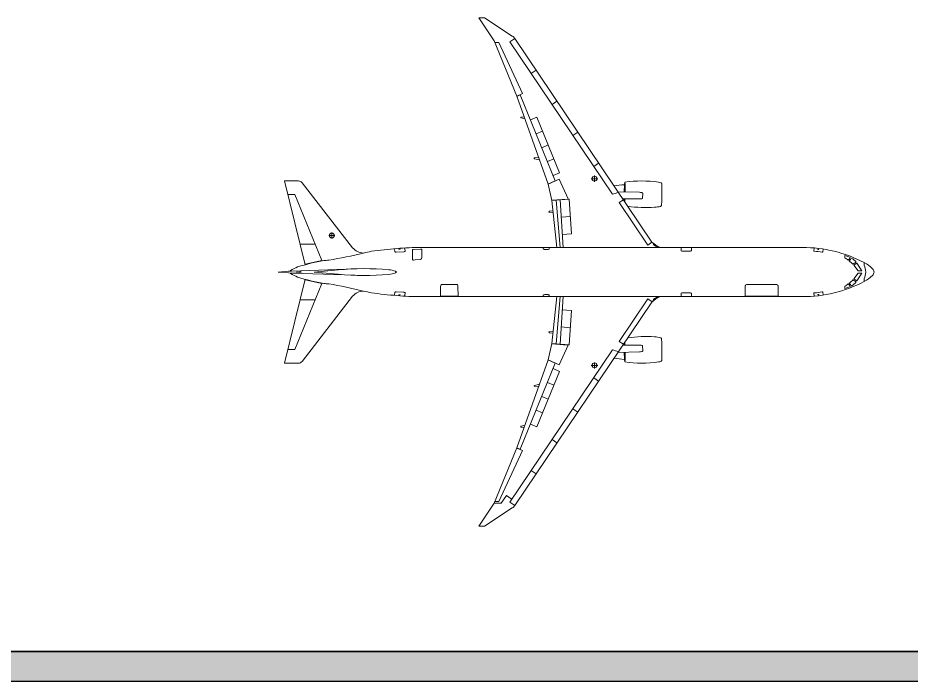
# Model space of a CAD drawing. Header units: millimetres. Extents: x 55820 to 273946, y 267258 to 385604.
# Drawn here: x 117381 to 169851, y 267258 to 306188 of the extents above; entities that cross this region are included whole.
import ezdxf

# ---------------------------------------------------------------- set-up
doc = ezdxf.new("R2010")
doc.units = ezdxf.units.MM
doc.layers.add('www.cad-blocks.net', color=7, linetype='Continuous')

# ---------------------------------------------------------------- blocks, each defined once
blk = doc.blocks.new('A$C031A2196')
at = {"linetype": 'Continuous', "lineweight": 15}
for p, q in [((22886, 29836), (21246, 28766)), ((22315, 28493), (23219, 29836)), ((23219, 29836), (22886, 29836)), ((21099, 28624), (13053, 16677)), ((15362, 19483), (21387, 28429)), ((20650, 25397), (22045, 28394)), ((20980, 25235), (22315, 28493)), ((21099, 28624), (21103, 28630)), ((21099, 28624), (21387, 28429)), ((21593, 28040), (21896, 28493)), ((21896, 28493), (22315, 28493)), ((22045, 28394), (22274, 28394)), ((21310, 28231), (21593, 28040)), ((19849, 26768), (20137, 26573)), ((18724, 20271), (20789, 25315)), ((20980, 25235), (19148, 20071)), ((20650, 25397), (20986, 25249)), ((20789, 25315), (20979, 25231)), ((18625, 24951), (18913, 24756)), ((18465, 20748), (19798, 24003)), ((20187, 23844), (19798, 24003)), ((20729, 23967), (20512, 23915)), ((20725, 24015), (20555, 24035)), ((17401, 23134), (17690, 22939)), ((19853, 23030), (19465, 23190)), ((19520, 22216), (19131, 22376)), ((19187, 21402), (18798, 21562)), ((19949, 21569), (19655, 21501)), ((19946, 21614), (19705, 21640)), ((16178, 21317), (16466, 21122)), ((16418, 20220), (16418, 20585)), ((18854, 20588), (18465, 20748)), ((16223, 20396), (16607, 20396)), ((18496, 20359), (17966, 19220)), ((18496, 20359), (19148, 20071)), ((18724, 20271), (19152, 20081)), ((19148, 20071), (18927, 19120)), ((33597, 20162), (30625, 16338)), ((33406, 15346), (34625, 20270)), ((33816, 20270), (33809, 20270)), ((33823, 20270), (33816, 20270)), ((33823, 20270), (34625, 20270)), ((13586, 19543), (13591, 19255)), ((15045, 19635), (13778, 19598)), ((32441, 15592), (34017, 19470)), ((34017, 19470), (34427, 19470)), ((13283, 16499), (14964, 18996)), ((14758, 19209), (13858, 19209)), ((14629, 19208), (14637, 19029)), ((14677, 19208), (14676, 19088)), ((14724, 19158), (14964, 18996)), ((17771, 17170), (17902, 19198)), ((17902, 19198), (18929, 19120)), ((17966, 19220), (18005, 19201)), ((18005, 19201), (18930, 19131)), ((18264, 16363), (18444, 19157)), ((18432, 16363), (18676, 19139)), ((18927, 19120), (18628, 16363)), ((19070, 18426), (18849, 18401)), ((19070, 18482), (18860, 18506)), ((17836, 18184), (18378, 18143)), ((17771, 17170), (18313, 17129)), ((3543, 16171), (3524, 16321)), ((26606, 16363), (4210, 16357)), ((5629, 15764), (5629, 16318)), ((7498, 16331), (5701, 16331)), ((7570, 15764), (7570, 16318)), ((10725, 16188), (10725, 16361)), ((11333, 16188), (11333, 16361)), ((13038, 16664), (13283, 16499)), ((19078, 16279), (19078, 16361)), ((19426, 16279), (19426, 16361)), ((24437, 15760), (24433, 16328)), ((24506, 16339), (25382, 16339)), ((25455, 16328), (25458, 15761)), ((27580, 16333), (27540, 16160)), ((27835, 16272), (27840, 16277)), ((27840, 16267), (27835, 16272)), ((27840, 16277), (27855, 16279)), ((27855, 16262), (27840, 16267)), ((27855, 16279), (27873, 16279)), ((27873, 16279), (27890, 16276)), ((27890, 16276), (27903, 16272)), ((27903, 16272), (27907, 16268)), ((27907, 16268), (27904, 16264)), ((28188, 16286), (28173, 16244)), ((32834, 16559), (33707, 16559)), ((1710, 15751), (1710, 15887)), ((2999, 16101), (2980, 16252)), ((11246, 16136), (10812, 16136)), ((19161, 16244), (19343, 16244)), ((27612, 16108), (28074, 16084)), ((27874, 16260), (27855, 16262)), ((27894, 16261), (27874, 16260)), ((27904, 16264), (27894, 16261)), ((28100, 16086), (28074, 16084)), ((28173, 16244), (28146, 16118)), ((580, 15311), (580, 15472)), ((715, 14981), (1003, 15429)), ((939, 14981), (1182, 15312)), ((1182, 15312), (1003, 15429)), ((1046, 15502), (1234, 15375)), ((5701, 15656), (7498, 15656)), ((24509, 15653), (25386, 15652)), ((32441, 15592), (33413, 15375)), ((32563, 15542), (32562, 15543)), ((939, 14981), (715, 14981)), ((715, 14854), (1003, 14406)), ((939, 14854), (715, 14854)), ((939, 14854), (1182, 14524)), ((34219, 14977), (30473, 15109)), ((34219, 14858), (30473, 14726)), ((32880, 14918), (31477, 15044)), ((32880, 14918), (31477, 14791)), ((34275, 15013), (34275, 14976)), ((34275, 14823), (34275, 14860)), ((35000, 14918), (34391, 14968)), ((35000, 14918), (34391, 14868)), ((580, 14524), (580, 14364)), ((1182, 14524), (1003, 14406)), ((1046, 14334), (1234, 14461)), ((1047, 14333), (1046, 14335)), ((26602, 14160), (26613, 14171)), ((26613, 14171), (26628, 14180)), ((26628, 14180), (26644, 14184)), ((26644, 14184), (26952, 14207)), ((26952, 14207), (27050, 14218)), ((27050, 14218), (27064, 14217)), ((27064, 14217), (27075, 14212)), ((27075, 14212), (27085, 14205)), ((27085, 14205), (27094, 14194)), ((27094, 14194), (27102, 14182)), ((27102, 14182), (27113, 14148)), ((32441, 14243), (33413, 14461)), ((32441, 14243), (34017, 10366)), ((33126, 14418), (33126, 14418)), ((33406, 14490), (34625, 9565)), ((1401, 14062), (1401, 14062)), ((1710, 14084), (1710, 13949)), ((2999, 13734), (2980, 13584)), ((3543, 13665), (3524, 13515)), ((10725, 13648), (10725, 13475)), ((11246, 13700), (10812, 13700)), ((11333, 13648), (11333, 13475)), ((26566, 14062), (26569, 14093)), ((26566, 13595), (26566, 14062)), ((26569, 14093), (26579, 14123)), ((26579, 14123), (26593, 14149)), ((26593, 14149), (26602, 14160)), ((27113, 14148), (27117, 14113)), ((27117, 14113), (27117, 13624)), ((27580, 13503), (27540, 13676)), ((27612, 13728), (28074, 13751)), ((28100, 13750), (28074, 13751)), ((28173, 13592), (28146, 13717)), ((4210, 13479), (26595, 13473)), ((10725, 13485), (10725, 13475)), ((11333, 13485), (11333, 13475)), ((13042, 13174), (13283, 13337)), ((21099, 1212), (13053, 13159)), ((13283, 13337), (14964, 10840)), ((18263, 13475), (18444, 10679)), ((18432, 13475), (18676, 10697)), ((18927, 10716), (18627, 13475)), ((19078, 13557), (19078, 13475)), ((19161, 13591), (19343, 13591)), ((19426, 13557), (19426, 13475)), ((26568, 13589), (26566, 13595)), ((26570, 13586), (26568, 13589)), ((26576, 13582), (26570, 13586)), ((26591, 13575), (26576, 13582)), ((26613, 13572), (26591, 13575)), ((26638, 13571), (26613, 13572)), ((26638, 13571), (27043, 13589)), ((27072, 13593), (27043, 13589)), ((27096, 13601), (27072, 13593)), ((27111, 13612), (27096, 13601)), ((27117, 13624), (27111, 13612)), ((27840, 13569), (27835, 13563)), ((27835, 13563), (27840, 13559)), ((27855, 13573), (27840, 13569)), ((27840, 13559), (27855, 13557)), ((27874, 13576), (27855, 13573)), ((27855, 13557), (27873, 13557)), ((27873, 13557), (27890, 13560)), ((27894, 13575), (27874, 13576)), ((27890, 13560), (27903, 13564)), ((27904, 13572), (27894, 13575)), ((27903, 13564), (27907, 13568)), ((27907, 13568), (27904, 13572)), ((28188, 13550), (28173, 13592)), ((33597, 9673), (30625, 13498)), ((32834, 13276), (33707, 13276)), ((17771, 12666), (18313, 12707)), ((17771, 12666), (17902, 10638)), ((31679, 12777), (32024, 12777)), ((31847, 12944), (31847, 12604)), ((17836, 11652), (18378, 11693)), ((19070, 11410), (18849, 11435)), ((19070, 11353), (18860, 11329)), ((13586, 10293), (13591, 10581)), ((14758, 10627), (13858, 10627)), ((14629, 10628), (14637, 10807)), ((14677, 10627), (14676, 10748)), ((14724, 10677), (14964, 10840)), ((17902, 10638), (18929, 10716)), ((17966, 10616), (18005, 10635)), ((18496, 9476), (17966, 10616)), ((18005, 10635), (18930, 10705)), ((19148, 9764), (18927, 10716)), ((15045, 10201), (13778, 10238)), ((15362, 10352), (21387, 1407)), ((34017, 10366), (34427, 10366)), ((16418, 9616), (16418, 9251)), ((19148, 9764), (18496, 9476)), ((18496, 9476), (19148, 9764)), ((18724, 9565), (19152, 9754)), ((18724, 9565), (20789, 4521)), ((20980, 4601), (19148, 9764)), ((33603, 9666), (33597, 9673)), ((33809, 9566), (34625, 9565)), ((16223, 9440), (16607, 9440)), ((18854, 9248), (18465, 9088)), ((18465, 9088), (19798, 5832)), ((16178, 8519), (16466, 8714)), ((19187, 8434), (18798, 8274)), ((19949, 8267), (19655, 8335)), ((19946, 8221), (19704, 8196)), ((19520, 7620), (19131, 7460)), ((17401, 6702), (17690, 6897)), ((19853, 6806), (19465, 6646)), ((20187, 5992), (19798, 5832)), ((20729, 5869), (20512, 5920)), ((20725, 5821), (20554, 5801)), ((18625, 4885), (18913, 5080)), ((20650, 4438), (20986, 4587)), ((20650, 4438), (22045, 1442)), ((20789, 4521), (20979, 4605)), ((20980, 4601), (22315, 1343)), ((19849, 3068), (20137, 3263)), ((21099, 1212), (21387, 1407)), ((22886, 0), (21245, 1070)), ((22886, 0), (21245, 1070)), ((22045, 1442), (22274, 1442)), ((22315, 1343), (23219, 0)), ((23219, 0), (22886, 0)), ((23219, 0), (22886, 0))]:
    blk.add_line(p, q, dxfattribs=at)
at = {"linetype": 'Continuous', "lineweight": 15, "extrusion": (0, 0, -1)}
for centre, major_axis, ratio, start_param, end_param in [((21526, 28325), (0, 524), 0.99264, -0.963574, -0.569484), ((20722, 23991), (0, 24.3), 0.99264, 0.129187, 2.866456), ((19945, 21592), (0, 22.9), 0.99264, 0.017643, 2.996807), ((21492, 19540), (0, 9106), 0.99264, 4.64052, 4.775453), ((12509, 20106), (0, 40.5), 0.99264, -1.385047, -0.908361), ((12524, 20092), (0, 60.6), 0.99264, -0.876147, -0.538905), ((12583, 19998), (0, 172), 0.99264, -0.554873, -0.354115), ((12772, 19456), (0, 747), 0.99264, -0.341995, -0.158393), ((13634, 13313), (0, 6951), 0.99264, -0.142316, 0.145146), ((20082, 19789), (0, 5507), 0.99264, 4.682231, 4.784691), ((11535, 19693), (0, 3159), 0.99264, 1.412748, 1.592354), ((14261, 13867), (0, 6190), 0.99264, 0.063587, 0.165345), ((33822, 19977), (0, 293), 0.99264, -0.88758, -0.046751), ((13611, 19540), (0, 25.7), 0.99264, -1.447945, -0.535512), ((13677, 19435), (0, 150), 0.99264, -0.560691, -0.204802), ((13789, 18945), (0, 653), 0.99264, -0.221502, -0.016515), ((15842, 21450), (0, 2025), 0.99264, 3.382552, 3.561746), ((13620, 19262), (0, 30.2), 0.99264, 3.581194, 4.460742), ((13696, 19437), (0, 221), 0.99264, 3.223117, 3.561523), ((13844, 20951), (0, 1743), 0.99264, 3.133602, 3.237262), ((12884, 18915), (0, 412), 0.99264, 4.452104, 4.642112), ((12524, 18823), (0, 38.3), 0.99264, 3.863924, 4.335039), ((12596, 18929), (0, 166), 0.99264, 3.484135, 3.775602), ((12980, 20469), (0, 1753), 0.99264, 3.191013, 3.396767), ((13386, 26333), (0, 7632), 0.99264, 2.998164, 3.206558), ((19069, 18454), (0, 28.3), 0.99264, 0.053137, 3.089023), ((4163, 8545), (0, 7813), 0.99264, -0.480129, 0.006053), ((5634, 16317), (-3.82, 3.82), 1, 5.748374, 6.680094), ((5665, 16239), (0, 89.2), 0.99264, -0.386836, -0.076761), ((5700, 15941), (0, 389), 0.99264, -0.106454, 0.004148), ((7500, 15941), (0, 389), 0.99264, -0.004148, 0.106454), ((7534, 16239), (0, 89.2), 0.99264, 0.076761, 0.386836), ((7565, 16317), (-3.82, 3.82), 1, 1.173888, 2.105608), ((11854, 18043), (0, 1823), 0.99264, 2.417532, 2.742901), ((12686, 16748), (0, 340), 0.99264, 2.480435, 3.226423), ((12780, 16653), (0, 208), 0.99264, 1.736152, 2.556684), ((19094, 16280), (0, 15.7), 0.99264, 4.087098, 4.651953), ((19118, 16302), (0, 48.4), 0.99264, 3.501408, 4.020143), ((19386, 16302), (0, 48.4), 0.99264, 2.263043, 2.781777), ((19410, 16280), (0, 15.7), 0.99264, 1.631232, 2.196087), ((24437, 16327), (-2.53, 2.53), 1, 5.676969, 6.589832), ((24453, 16295), (0, 39.2), 0.99264, -0.482151, -0.133832), ((24505, 15966), (0, 373), 0.99264, -0.154157, 0.002075), ((25383, 15966), (0, 373), 0.99264, -0.002075, 0.154157), ((25435, 16295), (0, 39.2), 0.99264, 0.133832, 0.482151), ((25451, 16327), (2.53, 2.53), 1, -0.306646, 0.606217), ((26576, -374), (0, 16737), 0.99264, 0.001761, 0.087677), ((26499, -4622), (0, 20978), 0.99264, 0.073644, 0.14563), ((29962, 16921), (0, 887), 0.99264, 2.288266, 3.102761), ((3226, 11227), (0, 4904), 0.99264, -0.384124, -0.316742), ((1883, 15984), (0, 529), 0.99264, 3.933246, 4.303514), ((2621, 14207), (0, 1797), 0.99264, -0.672414, -0.536155), ((3016, 16108), (0, 18), 0.99264, 3.656805, 4.32138), ((3040, 16160), (0, 75.3), 0.99264, 3.036316, 3.605972), ((3961, 10466), (0, 5694), 0.99264, -0.162216, -0.081831), ((3246, 16232), (0, 18.3), 0.99264, -0.952509, -0.452535), ((3254, 16281), (0, 44), 0.99264, 3.278715, 3.671699), ((3283, 16126), (0, 131), 0.99264, -0.352416, 0.042251), ((3252, 16363), (0, 126), 0.99264, 2.798022, 3.179134), ((3289, 16231), (0, 25.5), 0.99264, -0.004188, 0.632612), ((3284, 16269), (0, 26.9), 0.99264, 2.270664, 2.719821), ((3488, 16216), (0, 75.9), 0.99264, 2.460787, 2.999473), ((3524, 16172), (0, 18.9), 0.99264, 1.62771, 2.455973), ((5768, 15764), (0, 140), 0.99264, 4.253146, 4.709843), ((7432, 15764), (0, 140), 0.99264, 1.573342, 2.030039), ((10761, 16190), (0, 36.4), 0.99264, 3.892505, 4.654302), ((10808, 16246), (0, 110), 0.99264, 3.108261, 3.860668), ((11250, 16246), (0, 110), 0.99264, 2.422517, 3.174924), ((11297, 16190), (0, 36.4), 0.99264, 1.628884, 2.390681), ((19161, 16407), (0, 162), 0.99264, 3.143074, 3.525929), ((19342, 16407), (0, 162), 0.99264, 2.757256, 3.140111), ((24564, 15758), (0, 128), 0.99264, 3.929258, 4.729567), ((25331, 15758), (0, 128), 0.99264, 1.553618, 2.353927), ((27587, 16161), (0, 47.2), 0.99264, 3.607534, 4.686015), ((27621, 16255), (0, 147), 0.99264, 3.20243, 3.527512), ((28094, 16143), (0, 57.3), 0.99264, 2.014841, 3.035511), ((28487, 9876), (0, 6344), 0.99264, 0.164859, 0.242006), ((36153, 40969), (0, 25694), 0.99264, 3.304176, 3.385373), ((1540, 13601), (0, 2107), 0.99264, -0.768795, -0.47731), ((1360, 14918), (0, 880), 0.99264, 4.248524, 5.176254), ((1747, 14940), (0, 903), 0.99264, -0.89885, -0.481464), ((2255, 14440), (0, 1390), 0.99264, -0.833061, -0.623361), ((1944, 16036), (0, 683), 0.99264, 3.958852, 4.26492), ((5711, 15729), (0, 73.5), 0.99264, 3.276797, 4.339681), ((7488, 15729), (0, 73.5), 0.99264, 1.943505, 3.006389), ((24511, 15706), (0, 53.3), 0.99264, 3.170867, 3.910915), ((25384, 15706), (0, 53.3), 0.99264, 2.37227, 3.112318), ((32178, 16705), (0, 1102), 0.99264, 3.134983, 3.28268), ((32099, 14274), (0, 1331), 0.99264, 0.065566, 0.160709), ((30421, 4295), (0, 11453), 0.99264, 0.166975, 0.306822), ((264, 14918), (0, 267), 0.99264, 3.88015, 5.544628), ((1526, 16215), (0, 2082), 0.99264, 3.617142, 3.912147), ((28069, 14918), (0, 19.4), 0.99264, 3.813827, 5.610951), ((28170, 14808), (0, 169), 0.99264, -0.733736, -0.390098), ((28170, 15028), (0, 169), 0.99264, 3.531691, 3.875328), ((28658, 13442), (0, 1620), 0.99264, -0.350272, -0.095434), ((28658, 16393), (0, 1620), 0.99264, 3.237026, 3.491864), ((29933, -1347), (0, 16465), 0.99264, -0.087539, 0.094565), ((29933, 31183), (0, 16465), 0.99264, 3.047027, 3.229131), ((33659, 14916), (0, 12.1), 0.99264, -1.430182, -0.769046), ((33659, 14920), (0, 12.1), 0.99264, 3.910639, 4.571774), ((33676, 14900), (0, 35.1), 0.99264, -0.802167, -0.349127), ((33676, 14935), (0, 35.1), 0.99264, 3.49072, 3.943759), ((33846, 14376), (0, 587), 0.99264, -0.316513, -0.100197), ((33846, 15460), (0, 587), 0.99264, 3.24179, 3.458106), ((34132, 11868), (0, 3111), 0.99264, -0.111786, 0.084131), ((34132, 17968), (0, 3111), 0.99264, 3.057462, 3.253379), ((32841, 12508), (0, 2891), 0.99264, 0.360776, 0.522944), ((32841, 17327), (0, 2891), 0.99264, 2.618648, 2.780816), ((4163, 21291), (0, 7813), 0.99264, 3.135539, 3.621721), ((1747, 14896), (0, 903), 0.99264, 3.623056, 4.040443), ((2255, 15396), (0, 1390), 0.99264, 3.764953, 3.974654), ((1944, 13800), (0, 683), 0.99264, -1.123328, -0.81726), ((1883, 13852), (0, 529), 0.99264, -1.161922, -0.791653), ((2621, 15629), (0, 1797), 0.99264, 3.677748, 3.814006), ((36153, -11133), (0, 25694), 0.99264, -0.24378, -0.162584), ((32178, 13131), (0, 1102), 0.99264, -0.141087, 0.00661), ((32099, 15561), (0, 1331), 0.99264, 2.980884, 3.076027), ((30421, 25540), (0, 11453), 0.99264, 2.834771, 2.974618), ((3226, 18609), (0, 4904), 0.99264, 3.458334, 3.525716), ((3016, 13727), (0, 18), 0.99264, -1.179788, -0.515212), ((3040, 13676), (0, 75.3), 0.99264, -0.46438, 0.105276), ((3961, 19370), (0, 5694), 0.99264, 3.223424, 3.303809), ((3488, 13620), (0, 75.9), 0.99264, 0.142119, 0.680805), ((3524, 13664), (0, 18.9), 0.99264, 0.685619, 1.513883), ((10761, 13646), (0, 36.4), 0.99264, -1.512709, -0.750912), ((10808, 13590), (0, 110), 0.99264, -0.719075, 0.033331), ((11250, 13590), (0, 110), 0.99264, -0.033331, 0.719075), ((11297, 13646), (0, 36.4), 0.99264, 0.750912, 1.512709), ((27587, 13675), (0, 47.2), 0.99264, -1.544422, -0.465941), ((27621, 13581), (0, 147), 0.99264, -0.385919, -0.060838), ((26499, 34458), (0, 20978), 0.99264, 2.995963, 3.067948), ((28094, 13693), (0, 57.3), 0.99264, 0.106081, 1.126752), ((28487, 19960), (0, 6344), 0.99264, 2.899587, 2.976733), ((29962, 12915), (0, 887), 0.99264, 0.038832, 0.853327), ((3254, 13555), (0, 44), 0.99264, -0.530106, -0.137123), ((3246, 13603), (0, 18.3), 0.99264, 3.594128, 4.094101), ((3283, 13710), (0, 131), 0.99264, 3.099342, 3.494009), ((3252, 13473), (0, 126), 0.99264, -0.037542, 0.34357), ((3289, 13605), (0, 25.5), 0.99264, 2.50898, 3.14578), ((3284, 13567), (0, 26.9), 0.99264, 0.421771, 0.870929), ((11854, 11793), (0, 1823), 0.99264, 0.398692, 0.72406), ((12686, 13088), (0, 340), 0.99264, -0.084831, 0.661157), ((12780, 13183), (0, 208), 0.99264, 0.584909, 1.40544), ((19094, 13556), (0, 15.7), 0.99264, -1.51036, -0.945505), ((19118, 13534), (0, 48.4), 0.99264, -0.87855, -0.359815), ((19161, 13429), (0, 162), 0.99264, -0.384337, -0.001482), ((19342, 13429), (0, 162), 0.99264, 0.001482, 0.384337), ((19386, 13534), (0, 48.4), 0.99264, 0.359815, 0.87855), ((19410, 13556), (0, 15.7), 0.99264, 0.945505, 1.51036), ((26577, 30200), (0, 16727), 0.99264, 3.053904, 3.140502), ((12884, 10920), (0, 412), 0.99264, -1.50052, -1.310512), ((12524, 11012), (0, 38.3), 0.99264, -1.193446, -0.722332), ((12596, 10907), (0, 166), 0.99264, -0.634009, -0.342543), ((12980, 9367), (0, 1753), 0.99264, -0.255174, -0.04942), ((13386, 3502), (0, 7632), 0.99264, -0.064965, 0.143428), ((19069, 11382), (0, 28.3), 0.99264, 0.052569, 3.088456), ((21492, 10295), (0, 9106), 0.99264, 4.649316, 4.784258), ((13620, 10574), (0, 30.2), 0.99264, -1.319149, -0.439601), ((13696, 10399), (0, 221), 0.99264, -0.41993, -0.081525), ((13844, 8884), (0, 1743), 0.99264, -0.095669, 0.00799), ((13611, 10296), (0, 25.7), 0.99264, 3.677105, 4.589537), ((13677, 10401), (0, 150), 0.99264, 3.346394, 3.702283), ((13789, 10891), (0, 653), 0.99264, 3.158108, 3.363095), ((20082, 10046), (0, 5507), 0.99264, 4.640087, 4.742547), ((11535, 10143), (0, 3159), 0.99264, 1.549238, 1.728845), ((15842, 8386), (0, 2025), 0.99264, -0.420153, -0.24096), ((12509, 9730), (0, 40.5), 0.99264, 4.049954, 4.500499), ((12524, 9744), (0, 60.6), 0.99264, 3.680497, 4.017739), ((12583, 9838), (0, 172), 0.99264, 3.495708, 3.696466), ((12772, 10380), (0, 747), 0.99264, 3.299986, 3.483588), ((13634, 16523), (0, 6951), 0.99264, 2.996447, 3.283909), ((14261, 15969), (0, 6190), 0.99264, 2.976248, 3.078006), ((33822, 9858), (0, 293), 0.99264, 3.188343, 4.029173), ((19945, 8244), (0, 22.9), 0.99264, 0.144785, 3.12395), ((20722, 5845), (0, 24.3), 0.99264, 0.275137, 3.012406), ((21498, 1481), (0, 484), 0.99264, 3.694521, 4.122075)]:
    blk.add_ellipse(centre, major_axis=major_axis, ratio=ratio, start_param=start_param, end_param=end_param, dxfattribs=at)
for centre, major_axis in [((16415, 20396), (0, 145)), ((31847, 12774), (0, 146)), ((16415, 9440), (0, 145))]:
    blk.add_ellipse(centre, major_axis=major_axis, ratio=0.99264, dxfattribs=at)
blk = doc.blocks.new('FORMAT')
at = {"layer": 'www.cad-blocks.net', "true_color": 0x546d8e}
h = blk.add_hatch(color=155, dxfattribs=at)
h.set_gradient(color1=(68, 68, 68), color2=(84, 109, 142), tint=1)
h.paths.add_polyline_path([(65888, 269003), (65888, 267258), (273946, 267258), (273946, 269003)])
at = {"layer": 'www.cad-blocks.net', "color": 155, "true_color": 0x546d8e}
for p, q in [((273946, 269003), (65888, 269003)), ((65888, 269003), (273946, 269003)), ((65888, 269003), (273946, 269003)), ((65888, 269003), (273946, 269003)), ((65888, 267258), (273946, 267258))]:
    blk.add_line(p, q, dxfattribs=at)

msp = doc.modelspace()

# ---------------------------------------------------------------- block references
msp.add_blockref('FORMAT', (0, 0))
at = {"rotation": 180}
msp.add_blockref('A$C031A2196', (167670, 306188), dxfattribs=at)

doc.saveas('drawing.dxf')
